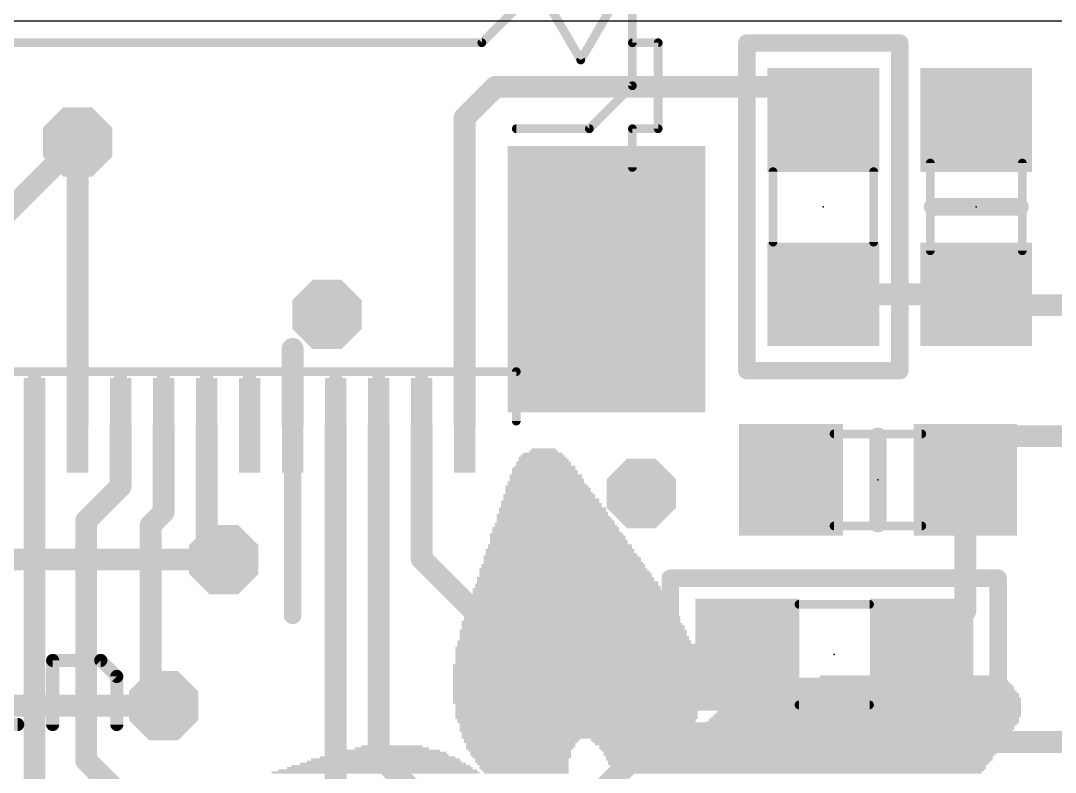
# Model space of a CAD drawing. Extents: x -14.2 to 48.4, y -5.3 to 35.
# Drawn here: x 28.77 to 40.8, y 14.13 to 22.87 of the extents above; entities that cross this region are included whole.
import ezdxf

# ---------------------------------------------------------------- set-up
doc = ezdxf.new("R2010")
doc.units = 0
for name, color, linetype in [('1', 12, 'CONTINUOUS'), ('16', 132, 'CONTINUOUS'), ('18', 110, 'CONTINUOUS'), ('20', 53, 'CONTINUOUS'), ('21', 40, 'CONTINUOUS'), ('22', 6, 'CONTINUOUS'), ('23', 40, 'CONTINUOUS'), ('51', 253, 'CONTINUOUS')]:
    doc.layers.add(name, color=color, linetype=linetype)

# ---------------------------------------------------------------- blocks, each defined once
blk = doc.blocks.new('RECT')
blk.add_solid([(-0.5, -0.5), (0.5, -0.5), (-0.5, 0.5), (0.5, 0.5)])
blk = doc.blocks.new('OCTAGONV')
at = {"const_width": 0.5}
blk.add_lwpolyline([(-0.25, -0.1036), (-0.25, 0.1036), (-0.1036, 0.25), (0.1036, 0.25), (0.25, 0.1036), (0.25, -0.1036), (0.1036, -0.25), (-0.1036, -0.25), (-0.25, -0.1036), (-0.25, 0.1036)], dxfattribs=at)

msp = doc.modelspace()

# ---------------------------------------------------------------- linework, layer by layer
at = {"layer": '1'}
for points, const_width in [([(33.93, 21.738), (34.29, 22.098)], 0.254), ([(34.29, 22.098), (37.719, 22.098)], 0.254), ([(37.719, 22.098), (38.1, 21.717)], 0.254), ([(33.93, 18.16), (33.93, 21.738)], 0.254), ([(29.43, 18.16), (29.43, 21.455)], 0.254), ([(38.1, 19.685), (39.878, 19.685)], 0.254), ([(40.005, 19.558), (39.878, 19.685)], 0.254), ([(41.275, 19.558), (40.005, 19.558)], 0.254), ([(31.93, 19.05), (31.93, 18.16)], 0.254), ([(28.93, 4.89), (28.93, 18.16)], 0.254), ([(29.93, 18.16), (29.93, 17.45)], 0.254), ([(30.43, 18.16), (30.43, 17.15)], 0.254), ([(30.93, 18.16), (30.93, 16.8)], 0.254), ([(32.43, 18.16), (32.43, 12.528)], 0.254), ([(32.93, 14.314), (32.93, 18.16)], 0.254), ([(33.43, 18.16), (33.43, 16.608)], 0.254), ([(31.93, 15.95), (31.93, 18.16)], 0.2032), ([(39.751, 17.526), (40.259, 18.034)], 0.254), ([(40.259, 18.034), (44.196, 18.034)], 0.254), ([(29.93, 17.45), (29.53, 17.05)], 0.254), ([(39.751, 16.002), (39.751, 17.526)], 0.254), ([(30.43, 17.15), (30.28, 17)], 0.254), ([(29.53, 17.05), (29.53, 14.262)], 0.254), ([(30.28, 17), (30.28, 15.1)], 0.254), ([(30.93, 16.8), (31.13, 16.6)], 0.254), ([(33.43, 16.608), (34.544, 15.494)], 0.254), ([(39.243, 15.494), (39.751, 16.002)], 0.254), ([(34.544, 15.494), (37.211, 15.494)], 0.254), ([(30.28, 15.1), (30.43, 14.95)], 0.254), ([(30.43, 14.95), (30.43, 14.9)], 0.254), ([(35.687, 11.557), (32.93, 14.314)], 0.254), ([(29.53, 14.262), (30.592, 13.2)], 0.254)]:
    msp.add_lwpolyline(points, dxfattribs=dict(at, const_width=const_width))
for points, const_width in [([(34.29, 22.1615, 1), (34.29, 22.0345)], 0.127), ([(34.3349, 22.0531, 1), (34.2451, 22.1429)], 0.127), ([(37.7639, 22.1429, 1), (37.6741, 22.0531)], 0.127), ([(37.719, 22.0345, 1), (37.719, 22.1615)], 0.127), ([(33.9935, 21.738, 1), (33.8665, 21.738)], 0.127), ([(33.8851, 21.7829, 1), (33.9749, 21.6931)], 0.127), ([(38.0551, 21.6721, 1), (38.1449, 21.7619)], 0.127), ([(29.4935, 21.455, 1), (29.3665, 21.455)], 0.127), ([(38.1, 19.7485, 1), (38.1, 19.6215)], 0.127), ([(39.9229, 19.7299, 1), (39.8331, 19.6401)], 0.127), ([(39.878, 19.6215, 1), (39.878, 19.7485)], 0.127), ([(40.005, 19.6215, 1), (40.005, 19.4945)], 0.127), ([(39.9601, 19.5131, 1), (40.0499, 19.6029)], 0.127), ([(31.9935, 19.05, 1), (31.8665, 19.05)], 0.127), ([(28.9935, 18.16, 1), (28.8665, 18.16)], 0.127), ([(29.9935, 18.16, 1), (29.8665, 18.16)], 0.127), ([(30.4935, 18.16, 1), (30.3665, 18.16)], 0.127), ([(30.9935, 18.16, 1), (30.8665, 18.16)], 0.127), ([(32.4935, 18.16, 1), (32.3665, 18.16)], 0.127), ([(32.9935, 18.16, 1), (32.8665, 18.16)], 0.127), ([(33.4935, 18.16, 1), (33.3665, 18.16)], 0.127), ([(29.3665, 18.16, 1), (29.4935, 18.16)], 0.127), ([(31.8665, 18.16, 1), (31.9935, 18.16)], 0.127), ([(31.9808, 18.16, 1), (31.8792, 18.16)], 0.1016), ([(33.8665, 18.16, 1), (33.9935, 18.16)], 0.127), ([(40.259, 18.0975, 1), (40.259, 17.9705)], 0.127), ([(40.3039, 17.9891, 1), (40.2141, 18.0789)], 0.127), ([(29.9749, 17.4051, 1), (29.8851, 17.4949)], 0.127), ([(39.8145, 17.526, 1), (39.6875, 17.526)], 0.127), ([(39.7061, 17.5709, 1), (39.7959, 17.4811)], 0.127), ([(29.8665, 17.45, 1), (29.9935, 17.45)], 0.127), ([(30.3665, 17.15, 1), (30.4935, 17.15)], 0.127), ([(30.4749, 17.1051, 1), (30.3851, 17.1949)], 0.127), ([(29.5935, 17.05, 1), (29.4665, 17.05)], 0.127), ([(29.4851, 17.0949, 1), (29.5749, 17.0051)], 0.127), ([(30.3435, 17, 1), (30.2165, 17)], 0.127), ([(30.2351, 17.0449, 1), (30.3249, 16.9551)], 0.127), ([(30.9749, 16.8449, 1), (30.8851, 16.7551)], 0.127), ([(30.8665, 16.8, 1), (30.9935, 16.8)], 0.127), ([(33.4749, 16.6529, 1), (33.3851, 16.5631)], 0.127), ([(31.0851, 16.5551, 1), (31.1749, 16.6449)], 0.127), ([(33.3665, 16.608, 1), (33.4935, 16.608)], 0.127), ([(39.7959, 15.9571, 1), (39.7061, 16.0469)], 0.127), ([(31.8792, 15.95, 1), (31.9808, 15.95)], 0.1016), ([(39.6875, 16.002, 1), (39.8145, 16.002)], 0.127), ([(34.544, 15.5575, 1), (34.544, 15.4305)], 0.127), ([(34.4991, 15.4491, 1), (34.5889, 15.5389)], 0.127), ([(37.211, 15.4305, 1), (37.211, 15.5575)], 0.127), ([(39.1981, 15.5389, 1), (39.2879, 15.4491)], 0.127), ([(30.3249, 15.1449, 1), (30.2351, 15.0551)], 0.127), ([(30.2165, 15.1, 1), (30.3435, 15.1)], 0.127), ([(30.4935, 14.95, 1), (30.3665, 14.95)], 0.127), ([(30.3851, 14.9051, 1), (30.4749, 14.9949)], 0.127), ([(30.3665, 14.9, 1), (30.4935, 14.9)], 0.127), ([(32.9749, 14.3589, 1), (32.8851, 14.2691)], 0.127), ([(29.5749, 14.3069, 1), (29.4851, 14.2171)], 0.127), ([(29.4665, 14.262, 1), (29.5935, 14.262)], 0.127), ([(32.8665, 14.314, 1), (32.9935, 14.314)], 0.127)]:
    msp.add_lwpolyline(points, format="xyb", dxfattribs=dict(at, const_width=const_width))
at = {"layer": '16', "const_width": 0.254}
for points in [[(27.425, 19.45), (29.43, 21.455)], [(23.68, 16.6), (31.13, 16.6)], [(24.93, 14.9), (30.43, 14.9)], [(34.58, 12.969), (36.089, 14.478)], [(36.089, 14.478), (41.148, 14.478)]]:
    msp.add_lwpolyline(points, dxfattribs=at)
at = {"layer": '16', "const_width": 0.127}
for points in [[(29.4749, 21.4101, 1), (29.3851, 21.4999)], [(31.13, 16.5365, 1), (31.13, 16.6635)], [(30.43, 14.8365, 1), (30.43, 14.9635)], [(36.089, 14.5415, 1), (36.089, 14.4145)], [(36.1339, 14.4331, 1), (36.0441, 14.5229)]]:
    msp.add_lwpolyline(points, format="xyb", dxfattribs=at)
at = {"layer": '20'}
msp.add_line((45.72, 22.86), (2.54, 22.86), dxfattribs=at)
at = {"layer": '21'}
for points, const_width in [([(34.13, 22.61), (34.53, 23.01)], 0.1016), ([(35.88, 22.11), (35.88, 22.96)], 0.1016), ([(14.23, 22.61), (34.13, 22.61)], 0.1016), ([(37.211, 18.796), (37.211, 22.606)], 0.2032), ([(37.211, 22.606), (38.989, 22.606)], 0.2032), ([(38.989, 22.606), (38.989, 18.796)], 0.2032), ([(35.38, 21.61), (35.88, 22.11)], 0.1016), ([(34.53, 21.61), (35.38, 21.61)], 0.1016), ([(39.37, 20.701), (40.386, 20.701)], 0.2032), ([(38.989, 18.796), (37.211, 18.796)], 0.2032), ([(38.735, 17.018), (38.735, 18.034)], 0.2032), ([(36.322, 14.605), (36.322, 16.383)], 0.2032), ([(36.322, 16.383), (40.132, 16.383)], 0.2032), ([(40.132, 16.383), (40.132, 14.605)], 0.2032), ([(29.1403, 14.6812), (29.1403, 15.4269)], 0.1524), ([(29.1403, 15.4269), (29.6995, 15.4269)], 0.1524), ([(29.6995, 15.4269), (29.886, 15.2405)], 0.1524), ([(29.886, 15.2405), (29.886, 14.6812)], 0.1524), ([(28.3607, 14.6812), (28.7335, 14.6812)], 0.1524), ([(40.132, 14.605), (36.322, 14.605)], 0.2032)]:
    msp.add_lwpolyline(points, dxfattribs=dict(at, const_width=const_width))
for points, const_width in [([(34.112, 22.628, 1), (34.148, 22.592)], 0.0508), ([(34.13, 22.5846, 1), (34.13, 22.6354)], 0.0508), ([(37.2618, 22.606, 1), (37.1602, 22.606)], 0.1016), ([(37.211, 22.6568, 1), (37.211, 22.5552)], 0.1016), ([(39.0398, 22.606, 1), (38.9382, 22.606)], 0.1016), ([(38.989, 22.5552, 1), (38.989, 22.6568)], 0.1016), ([(35.8546, 22.11, 1), (35.9054, 22.11)], 0.0508), ([(35.898, 22.092, 1), (35.862, 22.128)], 0.0508), ([(34.53, 21.6354, 1), (34.53, 21.5846)], 0.0508), ([(35.362, 21.628, 1), (35.398, 21.592)], 0.0508), ([(35.38, 21.5846, 1), (35.38, 21.6354)], 0.0508), ([(39.37, 20.7518, 1), (39.37, 20.6502)], 0.1016), ([(40.386, 20.6502, 1), (40.386, 20.7518)], 0.1016), ([(37.211, 18.8468, 1), (37.211, 18.7452)], 0.1016), ([(38.989, 18.7452, 1), (38.989, 18.8468)], 0.1016), ([(37.1602, 18.796, 1), (37.2618, 18.796)], 0.1016), ([(38.9382, 18.796, 1), (39.0398, 18.796)], 0.1016), ([(38.7858, 18.034, 1), (38.6842, 18.034)], 0.1016), ([(38.6842, 17.018, 1), (38.7858, 17.018)], 0.1016), ([(36.3728, 16.383, 1), (36.2712, 16.383)], 0.1016), ([(36.322, 16.4338, 1), (36.322, 16.3322)], 0.1016), ([(40.1828, 16.383, 1), (40.0812, 16.383)], 0.1016), ([(40.132, 16.3322, 1), (40.132, 16.4338)], 0.1016), ([(29.1784, 15.4269, 1), (29.1022, 15.4269)], 0.0762), ([(29.1403, 15.465, 1), (29.1403, 15.3888)], 0.0762), ([(29.7265, 15.4538, 1), (29.6726, 15.4)], 0.0762), ([(29.6995, 15.3888, 1), (29.6995, 15.465)], 0.0762), ([(29.9241, 15.2405, 1), (29.8479, 15.2405)], 0.0762), ([(29.859, 15.2135, 1), (29.9129, 15.2674)], 0.0762), ([(28.7335, 14.6431, 1), (28.7335, 14.7193)], 0.0762), ([(29.1022, 14.6812, 1), (29.1784, 14.6812)], 0.0762), ([(29.8479, 14.6812, 1), (29.9241, 14.6812)], 0.0762), ([(36.322, 14.6558, 1), (36.322, 14.5542)], 0.1016), ([(40.132, 14.5542, 1), (40.132, 14.6558)], 0.1016), ([(36.2712, 14.605, 1), (36.3728, 14.605)], 0.1016), ([(40.0812, 14.605, 1), (40.1828, 14.605)], 0.1016)]:
    msp.add_lwpolyline(points, format="xyb", dxfattribs=dict(at, const_width=const_width))
at = {"layer": '23'}
for p in [(38.1, 20.701), (39.878, 20.701), (38.735, 17.526), (38.227, 15.494)]:
    msp.add_point(p, dxfattribs=at)
at = {"layer": '51', "const_width": 0.1016}
for points in [[(35.28, 22.41), (34.93, 23.01)], [(35.63, 23.01), (35.28, 22.41)], [(35.88, 23.01), (35.88, 22.61)], [(35.88, 22.61), (36.18, 22.61)], [(36.18, 22.61), (36.18, 21.61)], [(36.18, 21.61), (35.88, 21.61)], [(35.88, 21.61), (35.88, 21.16)], [(39.343, 20.191), (39.343, 21.211)], [(40.413, 20.191), (40.413, 21.211)], [(37.515, 20.291), (37.515, 21.111)], [(38.685, 20.291), (38.685, 21.111)], [(34.53, 18.785), (13.83, 18.785)], [(34.53, 18.21), (34.53, 18.785)], [(39.245, 18.061), (38.225, 18.061)], [(39.245, 16.991), (38.225, 16.991)], [(38.637, 16.079), (37.817, 16.079)], [(38.637, 14.909), (37.817, 14.909)]]:
    msp.add_lwpolyline(points, dxfattribs=at)
at = {"layer": '51', "const_width": 0.0508}
for points in [[(35.88, 22.6354, 1), (35.88, 22.5846)], [(35.8546, 22.61, 1), (35.9054, 22.61)], [(36.2054, 22.61, 1), (36.1546, 22.61)], [(36.18, 22.5846, 1), (36.18, 22.6354)], [(35.2581, 22.4228, 1), (35.3019, 22.3972)], [(35.2581, 22.3972, 1), (35.3019, 22.4228)], [(35.88, 21.6354, 1), (35.88, 21.5846)], [(35.9054, 21.61, 1), (35.8546, 21.61)], [(36.18, 21.5846, 1), (36.18, 21.6354)], [(36.1546, 21.61, 1), (36.2054, 21.61)], [(35.8546, 21.16, 1), (35.9054, 21.16)], [(39.3684, 21.211, 1), (39.3176, 21.211)], [(40.4384, 21.211, 1), (40.3876, 21.211)], [(37.5404, 21.111, 1), (37.4896, 21.111)], [(38.7104, 21.111, 1), (38.6596, 21.111)], [(37.4896, 20.291, 1), (37.5404, 20.291)], [(38.6596, 20.291, 1), (38.7104, 20.291)], [(39.3176, 20.191, 1), (39.3684, 20.191)], [(40.3876, 20.191, 1), (40.4384, 20.191)], [(34.5554, 18.785, 1), (34.5046, 18.785)], [(34.53, 18.7596, 1), (34.53, 18.8104)], [(34.5046, 18.21, 1), (34.5554, 18.21)], [(38.225, 18.0864, 1), (38.225, 18.0356)], [(39.245, 18.0356, 1), (39.245, 18.0864)], [(38.225, 17.0164, 1), (38.225, 16.9656)], [(39.245, 16.9656, 1), (39.245, 17.0164)], [(37.817, 16.1044, 1), (37.817, 16.0536)], [(38.637, 16.0536, 1), (38.637, 16.1044)], [(37.817, 14.9344, 1), (37.817, 14.8836)], [(38.637, 14.8836, 1), (38.637, 14.9344)]]:
    msp.add_lwpolyline(points, format="xyb", dxfattribs=at)

# ---------------------------------------------------------------- block references
at = {"layer": '1'}
for p, xscale, yscale, rotation in [((38.1, 21.717), 1.2, 1.3, 90), ((39.878, 21.717), 1.2, 1.3, 90), ((35.58, 19.86), 3.1, 2.3, 270), ((38.1, 19.685), 1.2, 1.3, 90), ((39.878, 19.685), 1.2, 1.3, 90), ((28.93, 18.16), 1.1, 0.25, 90), ((29.43, 18.16), 1.1, 0.25, 90), ((29.93, 18.16), 1.1, 0.25, 90), ((30.43, 18.16), 1.1, 0.25, 90), ((30.93, 18.16), 1.1, 0.25, 90), ((31.43, 18.16), 1.1, 0.25, 90), ((31.93, 18.16), 1.1, 0.25, 90), ((32.43, 18.16), 1.1, 0.25, 90), ((32.93, 18.16), 1.1, 0.25, 90), ((33.43, 18.16), 1.1, 0.25, 90), ((33.93, 18.16), 1.1, 0.25, 90), ((37.719, 17.526), 1.2, 1.3, 180), ((39.751, 17.526), 1.2, 1.3, 180), ((37.211, 15.494), 1.2, 1.3, 180), ((39.243, 15.494), 1.2, 1.3, 180)]:
    msp.add_blockref('RECT', p, dxfattribs=dict(at, xscale=xscale, yscale=yscale, rotation=rotation))
at = {"layer": '18', "xscale": 0.8064, "yscale": 0.8064}
for p in [(29.43, 21.455), (29.43, 21.455), (32.33, 19.45), (32.33, 19.45), (35.984, 17.368), (35.984, 17.368), (31.13, 16.6), (31.13, 16.6), (30.43, 14.9), (30.43, 14.9)]:
    msp.add_blockref('OCTAGONV', p, dxfattribs=at)
at = {"layer": '22', "yscale": 0.0254, "rotation": 180}
for p, xscale in [((34.8361, 17.8054), 0.508), ((34.8361, 17.8308), 0.4572), ((34.8488, 17.8562), 0.3302), ((34.8488, 17.8816), 0.2794), ((34.8615, 17.6784), 0.7112), ((34.8488, 17.7292), 0.635), ((34.8488, 17.7038), 0.635), ((34.8361, 17.78), 0.5588), ((34.8488, 17.7546), 0.5842), ((34.8742, 17.5768), 0.8382), ((34.8742, 17.5514), 0.8382), ((34.8488, 17.653), 0.7366), ((34.8615, 17.6276), 0.762), ((34.8615, 17.6022), 0.762), ((34.8869, 17.4498), 0.9652), ((34.8742, 17.5006), 0.889), ((34.8869, 17.4752), 0.9144), ((34.8869, 17.526), 0.8636), ((34.9123, 17.3482), 1.0668), ((34.9123, 17.3228), 1.0668), ((34.8996, 17.4244), 0.9906), ((34.8996, 17.399), 0.9906), ((34.9123, 17.3736), 1.016), ((34.9504, 17.1958), 1.2446), ((34.925, 17.272), 1.143), ((34.9377, 17.2466), 1.1684), ((34.9377, 17.2212), 1.1684), ((34.9377, 17.2974), 1.1176), ((34.9504, 17.1196), 1.2954), ((34.9631, 17.0942), 1.3208), ((34.9758, 17.0688), 1.3462), ((34.9504, 17.1704), 1.2446), ((34.9631, 17.145), 1.27), ((34.9885, 16.9672), 1.4732), ((34.9758, 17.018), 1.397), ((34.9885, 16.9926), 1.4224), ((34.9885, 17.0434), 1.3716), ((35.0012, 16.891), 1.5494), ((35.0139, 16.8656), 1.5748), ((35.0139, 16.8402), 1.5748), ((34.9885, 16.9418), 1.4732), ((35.0012, 16.9164), 1.4986), ((35.0393, 16.7132), 1.7272), ((35.0393, 16.764), 1.6764), ((35.0393, 16.7386), 1.6764), ((35.0266, 16.8148), 1.6002), ((35.0266, 16.7894), 1.6002), ((35.052, 16.637), 1.8034), ((35.0647, 16.6116), 1.8288), ((35.0393, 16.6878), 1.7272), ((35.052, 16.6624), 1.7526), ((35.0774, 16.4846), 1.9558), ((35.0774, 16.5354), 1.905), ((35.0774, 16.51), 1.905), ((35.0647, 16.5862), 1.8288), ((35.0774, 16.5608), 1.8542), ((35.1028, 16.383), 2.0574), ((35.1028, 16.3576), 2.0574), ((35.0901, 16.4592), 1.9812), ((35.1028, 16.4338), 2.0066), ((35.1028, 16.4084), 2.0066), ((35.1155, 16.256), 2.1844), ((35.1409, 16.2306), 2.2352), ((35.1155, 16.3068), 2.1336), ((35.1282, 16.2814), 2.159), ((35.1282, 16.3322), 2.1082), ((35.1409, 16.1544), 2.286), ((35.1536, 16.129), 2.3114), ((35.1409, 16.2052), 2.2352), ((35.1536, 16.1798), 2.2606), ((35.1663, 16.002), 2.4384), ((35.1536, 16.1036), 2.3622), ((35.1536, 16.0782), 2.3622), ((35.1663, 16.0528), 2.3876), ((35.1663, 16.0274), 2.3876), ((35.1663, 15.875), 2.54), ((35.179, 15.9258), 2.5146), ((35.179, 15.9004), 2.5146), ((35.179, 15.9766), 2.4638), ((35.179, 15.9512), 2.4638), ((35.1917, 15.7734), 2.6416), ((35.1917, 15.748), 2.6416), ((35.179, 15.8496), 2.5654), ((35.1917, 15.8242), 2.5908), ((35.1917, 15.7988), 2.5908), ((35.2044, 15.6464), 2.7178), ((35.1917, 15.7226), 2.6416), ((35.2044, 15.6972), 2.667), ((35.2044, 15.6718), 2.667), ((35.1917, 15.5702), 2.7432), ((35.2044, 15.5448), 2.7686), ((35.2044, 15.5194), 2.7686), ((35.2044, 15.621), 2.7178), ((35.2044, 15.5956), 2.7178), ((35.2044, 15.494), 2.7686), ((35.2044, 15.4686), 2.7686), ((35.2171, 15.4432), 2.794), ((35.2171, 15.4178), 2.794), ((35.2171, 15.3924), 2.794), ((35.2171, 15.367), 2.8448), ((35.2171, 15.3416), 2.8448), ((35.2171, 15.3162), 2.8448), ((35.2171, 15.2908), 2.8448), ((35.2171, 15.2654), 2.8448), ((35.2171, 15.24), 2.8448), ((35.2171, 15.2146), 2.8448), ((35.2171, 15.1892), 2.8448), ((35.2171, 15.1638), 2.8448), ((38.9128, 15.1638), 2.7178), ((38.9382, 15.1892), 2.6162), ((38.9763, 15.2146), 2.4384), ((39.0652, 15.24), 2.0066), ((35.2171, 15.1384), 2.8448), ((35.2298, 15.113), 2.8702), ((35.2298, 15.0876), 2.8702), ((35.2298, 15.0622), 2.8702), ((35.2298, 15.0368), 2.8702), ((38.7731, 15.0368), 3.2004), ((38.7985, 15.0622), 3.0988), ((38.8239, 15.0876), 2.9972), ((38.8493, 15.113), 2.9464), ((38.8747, 15.1384), 2.8448), ((35.2298, 15.0114), 2.8702), ((35.2298, 14.986), 2.8702), ((35.2171, 14.9606), 2.8448), ((35.2171, 14.9352), 2.8448), ((35.2298, 14.9098), 2.8194), ((38.6969, 14.9098), 3.4036), ((38.7096, 14.9352), 3.3782), ((38.7223, 14.9606), 3.3528), ((38.7477, 14.986), 3.302), ((38.7604, 15.0114), 3.2258), ((35.2298, 14.8844), 2.8194), ((35.2298, 14.859), 2.8194), ((35.2298, 14.8336), 2.8194), ((35.2298, 14.8082), 2.8194), ((35.2298, 14.7828), 2.8194), ((38.608, 14.7828), 3.5814), ((38.6207, 14.8082), 3.556), ((38.6334, 14.8336), 3.5306), ((38.6588, 14.859), 3.4798), ((38.6715, 14.8844), 3.4544), ((35.2298, 14.7574), 2.8194), ((35.2298, 14.732), 2.7686), ((35.2298, 14.7066), 2.7686), ((35.2425, 14.6812), 2.7432), ((38.5318, 14.6812), 3.6322), ((38.5572, 14.7066), 3.6322), ((38.5699, 14.732), 3.6068), ((38.5826, 14.7574), 3.5814), ((35.2298, 14.6558), 2.7178), ((35.2298, 14.6304), 2.7178), ((35.2298, 14.605), 2.7178), ((35.2298, 14.5796), 2.667), ((35.2298, 14.5542), 2.667), ((38.4683, 14.5796), 3.6576), ((38.4556, 14.5542), 3.6322), ((38.481, 14.605), 3.6322), ((38.5064, 14.6558), 3.6322), ((38.5064, 14.6304), 3.6322), ((33.0835, 14.4272), 0.7112), ((35.2298, 14.5288), 2.667), ((34.5948, 14.5034), 1.3462), ((34.5821, 14.478), 1.3208), ((34.5821, 14.4526), 1.27), ((34.5821, 14.4272), 1.27), ((35.9791, 14.5034), 1.1684), ((35.9791, 14.478), 1.1176), ((35.9918, 14.4526), 1.0922), ((36.0045, 14.4272), 1.016), ((38.354, 14.4272), 3.6322), ((38.3921, 14.478), 3.6576), ((38.3794, 14.4526), 3.6322), ((38.4175, 14.5288), 3.6576), ((38.4048, 14.5034), 3.6322), ((33.0454, 14.3256), 1.397), ((33.0581, 14.351), 1.3208), ((33.0708, 14.3764), 1.143), ((33.0835, 14.4018), 0.8636), ((34.5694, 14.4018), 1.2446), ((34.5694, 14.3764), 1.1938), ((34.5821, 14.351), 1.1684), ((34.5821, 14.3256), 1.1684), ((37.8333, 14.4018), 4.6736), ((37.8333, 14.3764), 4.6228), ((37.8333, 14.351), 4.572), ((37.8206, 14.3256), 4.5466), ((32.9565, 14.1986), 2.0828), ((32.9819, 14.224), 1.9304), ((32.9946, 14.2494), 1.8034), ((33.0073, 14.2748), 1.7272), ((33.0327, 14.3002), 1.5748), ((34.5948, 14.3002), 1.143), ((34.5948, 14.2748), 1.0922), ((34.5948, 14.2494), 1.0922), ((34.6075, 14.224), 1.0668), ((34.6202, 14.1986), 1.0414), ((37.8206, 14.3002), 4.4958), ((37.8206, 14.2748), 4.4958), ((37.8206, 14.2494), 4.445), ((37.8079, 14.224), 4.4196), ((37.8079, 14.1986), 4.3688), ((32.893, 14.1224), 2.413), ((32.9184, 14.1478), 2.3114), ((32.9438, 14.1732), 2.159), ((34.6202, 14.1732), 1.0414), ((34.6329, 14.1478), 1.016), ((34.6456, 14.1224), 0.9906), ((37.8079, 14.1732), 4.3688), ((37.8079, 14.1478), 4.318), ((37.7952, 14.1224), 4.2926)]:
    msp.add_blockref('RECT', p, dxfattribs=dict(at, xscale=xscale))
at = {"layer": '51'}
for p, xscale, yscale, rotation in [((38.1, 21.4324), 0.65, 1.3, 90), ((39.878, 21.4042), 0.5936, 1.3, 90), ((38.1, 19.9592), 0.65, 1.3, 90), ((39.878, 19.9926), 0.5832, 1.3, 90), ((28.93, 18.2975), 0.875, 0.15, 270), ((29.43, 18.2975), 0.875, 0.15, 270), ((29.93, 18.2975), 0.875, 0.15, 270), ((30.43, 18.2975), 0.875, 0.15, 270), ((30.93, 18.2975), 0.875, 0.15, 270), ((31.43, 18.2975), 0.875, 0.15, 270), ((31.93, 18.2975), 0.875, 0.15, 270), ((32.43, 18.2975), 0.875, 0.15, 270), ((32.93, 18.2975), 0.875, 0.15, 270), ((33.43, 18.2975), 0.875, 0.15, 270), ((33.93, 18.2975), 0.875, 0.15, 270), ((38.0318, 17.526), 0.5936, 1.3, 180), ((39.4434, 17.526), 0.5832, 1.3, 180), ((37.4956, 15.494), 0.65, 1.3, 180), ((38.9688, 15.494), 0.65, 1.3, 180)]:
    msp.add_blockref('RECT', p, dxfattribs=dict(at, xscale=xscale, yscale=yscale, rotation=rotation))

doc.saveas('drawing.dxf')
